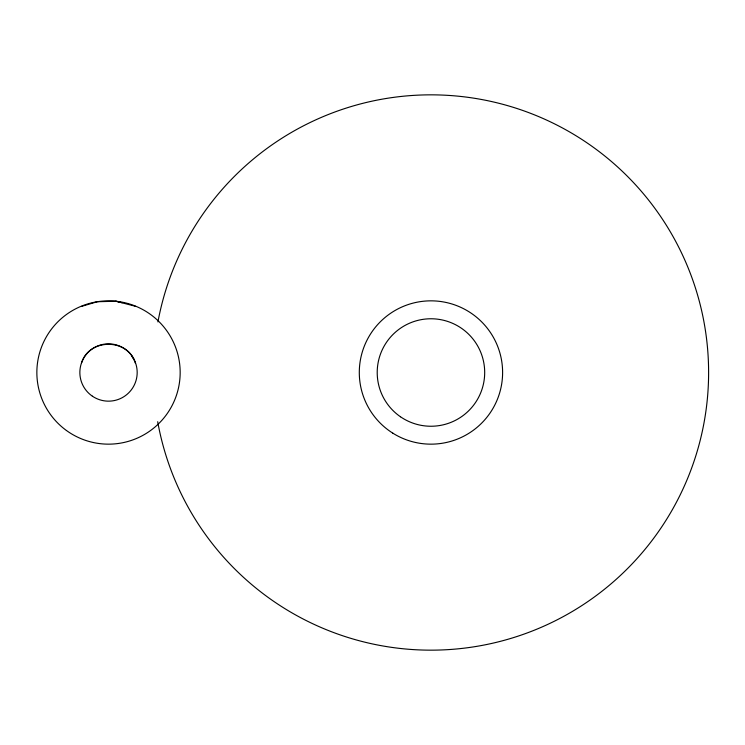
<?xml version="1.0" encoding="UTF-8"?>
<svg xmlns="http://www.w3.org/2000/svg" width="745" height="745" viewBox="0 0 745 745"><rect width="100%" height="100%" fill="white"/><g stroke="black" fill="none" stroke-linecap="round" stroke-linejoin="round"><path stroke-width="1.12" d="M81.643 362.666C89.26 337.979 128.559 338.249 135.385 363.243M81.643 306.372L97.269 301.734L115.969 301.231L135.385 306.26M115.773 301.241L122.227 302.731M131.623 355.914L134.379 360.198M157.94 321.915A277.652 277.652 0 0 1 584.583 141.224A277.652 277.652 0 0 1 583.419 604.549A277.652 277.652 0 0 1 157.689 421.707M392.82 433.162A71.65 71.65 0 0 0 502.558 375.191A71.65 71.65 0 0 0 397.476 309.147A71.65 71.65 0 0 0 392.82 433.162M400.465 416.762A53.742 53.742 0 0 0 484.52 376.765A53.742 53.742 0 0 0 407.869 323.973A53.742 53.742 0 0 0 400.465 416.762M92.361 396.172A28.664 28.664 0 0 0 137.099 374.661A28.664 28.664 0 0 0 96.096 346.667A28.664 28.664 0 0 0 92.361 396.172M66.426 430.489A71.65 71.65 0 0 0 179.778 379.959A71.65 71.65 0 0 0 79.343 307.052A71.65 71.65 0 0 0 66.426 430.489"/></g></svg>
